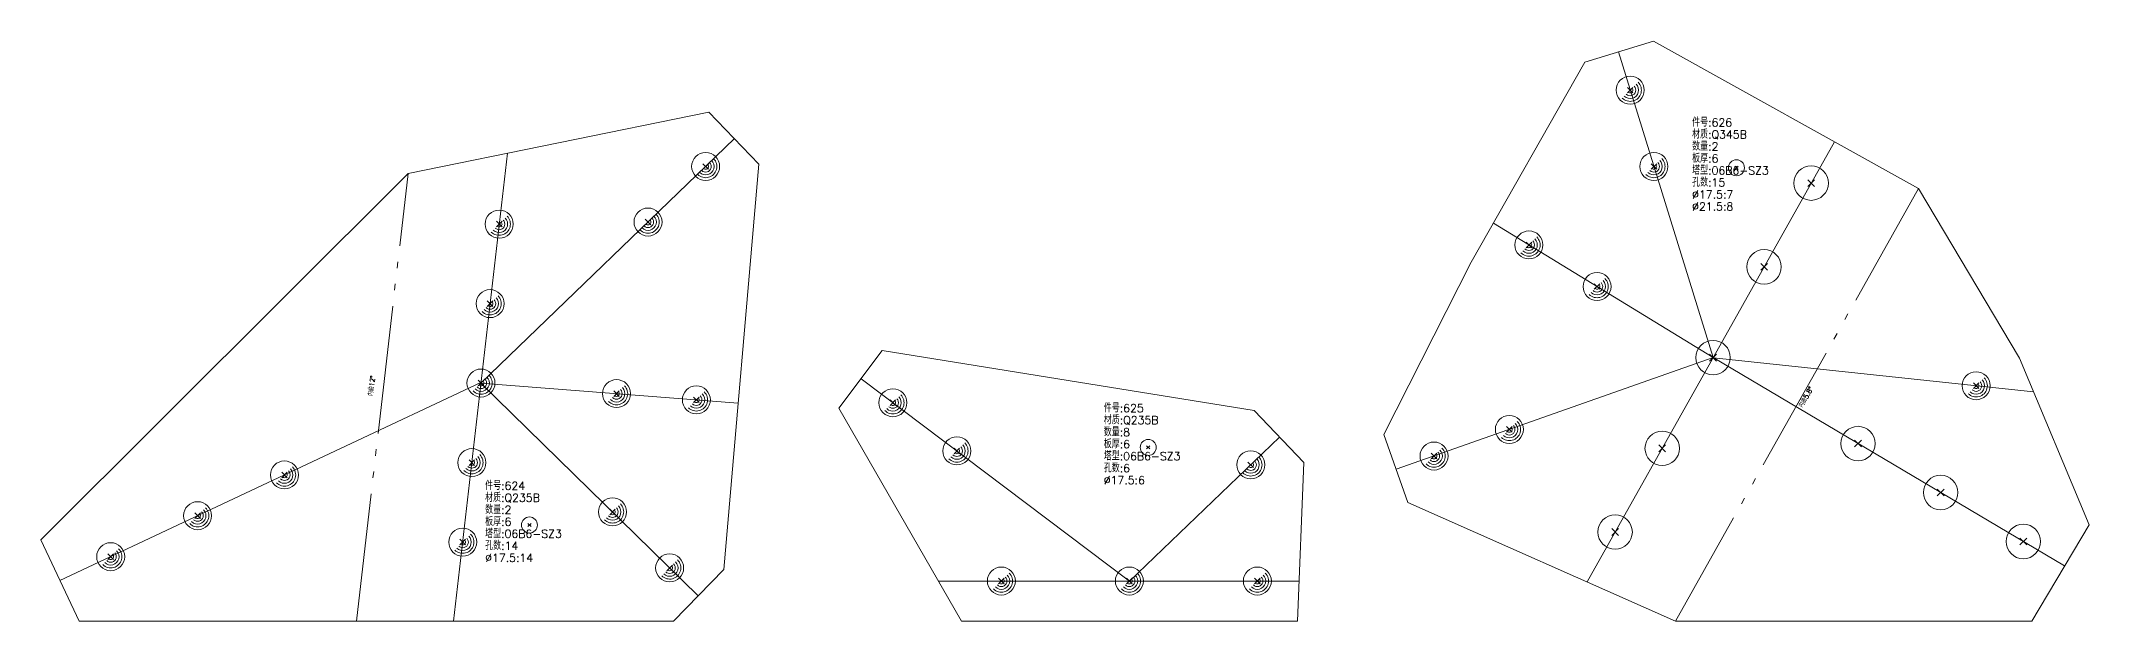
# Model space of a CAD drawing. Extents: x 0 to 24836, y -11 to 587.
# Drawn here: x 12387 to 13667, y 0 to 362 of the extents above; entities that cross this region are included whole.
import ezdxf
from ezdxf.enums import TextEntityAlignment as Align

# ---------------------------------------------------------------- set-up
doc = ezdxf.new("R2010")
doc.units = 0
doc.header["$LTSCALE"] = 20
doc.header["$MEASUREMENT"] = 0
doc.linetypes.add('制弯线', pattern=[5.9, 4, -0.5, 0.2, -0.5, 0.2, -0.5])
for name, color, linetype, lineweight in [('1', 7, 'CONTINUOUS', 25), ('2', 7, 'CONTINUOUS', 25), ('5', 7, 'CONTINUOUS', 25)]:
    doc.layers.add(name, color=color, linetype=linetype, lineweight=lineweight)
doc.styles.get("Standard").update_dxf_attribs({"font": 'simplex', "width": 0.7, "bigfont": 'gbhzfs.shx'})

# ---------------------------------------------------------------- blocks, each defined once
blk = doc.blocks.new('板孔17.5')
at = {"layer": '5', "color": 7, "linetype": 'Continuous', "lineweight": 13}
for p, q in [((-0.2, -0.2), (0.2, 0.2)), ((-0.2, 0.2), (0.2, -0.2))]:
    blk.add_line(p, q, dxfattribs=at)
blk.add_circle((0, 0), 1, dxfattribs=at)
for radius in [0.8, 0.6, 0.4, 0.2]:
    blk.add_arc((0, 0), radius, 225, 45, dxfattribs=at)
blk = doc.blocks.new('板孔21.5')
at = {"layer": '5', "color": 7, "linetype": 'Continuous', "lineweight": 13}
for p, q in [((-0.2, -0.2), (0.2, 0.2)), ((-0.2, 0.2), (0.2, -0.2))]:
    blk.add_line(p, q, dxfattribs=at)
blk.add_circle((0, 0), 1, dxfattribs=at)

msp = doc.modelspace()

# ---------------------------------------------------------------- linework, layer by layer
at = {"layer": '1', "color": 7, "linetype": 'Continuous', "lineweight": 18}
for p, q in [((13395.2, 362.4), (13352.2, 349.1)), ((13560.8, 270.3), (13395.2, 362.4)), ((13352.2, 349.1), (13281.3, 224.2)), ((12804.8, 317.9), (12616.8, 279.7)), ((12836, 285.5), (12804.8, 317.9)), ((12814.2, 32.2), (12836, 285.5)), ((12616.8, 279.7), (12387.4, 50.7)), ((13623.8, 164.2), (13560.8, 270.3)), ((13281.3, 224.2), (13226.7, 116.5)), ((12913.1, 169), (12886, 133.1)), ((13145.6, 131.5), (12913.1, 169)), ((13667.4, 60.2), (13623.8, 164.2)), ((12886, 133.1), (12962.6, 0)), ((13176.7, 99), (13145.6, 131.5)), ((13226.7, 116.5), (13241.7, 74.1)), ((13172.6, 0), (13176.7, 99)), ((13241.7, 74.1), (13408.9, 0)), ((13631.7, 0), (13667.4, 60.2)), ((12387.4, 50.7), (12411.2, 0)), ((12782.7, 0), (12814.2, 32.2)), ((12411.2, 0), (12782.7, 0)), ((12962.6, 0), (13172.6, 0)), ((13408.9, 0), (13631.7, 0))]:
    msp.add_line(p, q, dxfattribs=at)
at = {"layer": '2', "color": 9, "linetype": 'Continuous', "lineweight": 13}
for p, q in [((13432.4, 164.6), (13373.2, 355.6)), ((12662.4, 148.7), (12820.8, 301.4)), ((13508.3, 299.5), (13353.7, 24.5)), ((12678.9, 292.4), (12645.3, 0)), ((13432.4, 164.6), (13295.2, 248.6)), ((13432.4, 164.6), (13234.4, 94.8)), ((13432.4, 164.6), (13652.1, 34.4)), ((13432.7, 164.4), (13632.6, 143.2)), ((12662.4, 149), (12399.3, 25.3)), ((12662.4, 148.7), (12798.1, 15.7)), ((12662.4, 148.7), (12823.2, 136.2)), ((13067.6, 25), (12899.9, 151.4)), ((13067.6, 25), (13161.5, 114.9)), ((12948.2, 25), (13173.6, 25))]:
    msp.add_line(p, q, dxfattribs=at)
at = {"layer": '2', "color": 7, "linetype": 'Continuous', "lineweight": 13}
for p, q in [((13448, 284.2), (13446, 282.2)), ((13446, 284.2), (13448, 282.2)), ((13080.4, 109.5), (13078.4, 107.5)), ((13078.4, 109.5), (13080.4, 107.5)), ((12693.7, 61), (12691.7, 59)), ((12691.7, 61), (12693.7, 59))]:
    msp.add_line(p, q, dxfattribs=at)
at = {"layer": '2', "color": 190, "linetype": '制弯线', "lineweight": 13}
for p, q in [((12584.6, 0), (12616.8, 279.7)), ((13560.8, 270.3), (13408.9, 0))]:
    msp.add_line(p, q, dxfattribs=at)
at = {"layer": '2', "color": 7, "linetype": 'Continuous', "lineweight": 13}
for centre in [(13447, 283.2), (13079.4, 108.5), (12692.7, 60)]:
    msp.add_circle(centre, 5, dxfattribs=at)

# ---------------------------------------------------------------- block references
at = {"layer": '1', "color": 7, "linetype": 'Continuous', "lineweight": 13}
for name, p, xscale, yscale, zscale in [('板孔17.5', (13380.6, 331.7), 8.75, 8.75, 8.75), ('板孔17.5', (12802.8, 284), 8.75, 8.75, 8.75), ('板孔17.5', (13395.4, 284), 8.75, 8.75, 8.75), ('板孔21.5', (13493.7, 273.6), 10.75, 10.75, 10.75), ('板孔17.5', (12673.8, 248), 8.75, 8.75, 8.75), ('板孔17.5', (12766.8, 249.3), 8.75, 8.75, 8.75), ('板孔17.5', (13317.3, 235), 8.75, 8.75, 8.75), ('板孔21.5', (13464.3, 221.3), 10.75, 10.75, 10.75), ('板孔17.5', (13359.9, 209), 8.75, 8.75, 8.75), ('板孔17.5', (12668.1, 198.3), 8.75, 8.75, 8.75), ('板孔21.5', (13432.4, 164.6), 10.75, 10.75, 10.75), ('板孔17.5', (12662.4, 148.7), 8.75, 8.75, 8.75), ('板孔17.5', (13596.8, 147), 8.75, 8.75, 8.75), ('板孔17.5', (12747.1, 142.1), 8.75, 8.75, 8.75), ('板孔17.5', (12797, 138.2), 8.75, 8.75, 8.75), ('板孔17.5', (12919.8, 136.4), 8.75, 8.75, 8.75), ('板孔17.5', (13305.1, 119.7), 8.75, 8.75, 8.75), ('板孔21.5', (13400.6, 107.9), 10.75, 10.75, 10.75), ('板孔21.5', (13523, 110.9), 10.75, 10.75, 10.75), ('板孔17.5', (12656.7, 99), 8.75, 8.75, 8.75), ('板孔17.5', (12959.8, 106.3), 8.75, 8.75, 8.75), ('板孔17.5', (13143.5, 97.6), 8.75, 8.75, 8.75), ('板孔17.5', (13258, 103.1), 8.75, 8.75, 8.75), ('板孔17.5', (12539.6, 91.3), 8.75, 8.75, 8.75), ('板孔21.5', (13574.6, 80.3), 10.75, 10.75, 10.75), ('板孔17.5', (12744.6, 68.2), 8.75, 8.75, 8.75), ('板孔17.5', (12485.3, 65.8), 8.75, 8.75, 8.75), ('板孔21.5', (13371.2, 55.6), 10.75, 10.75, 10.75), ('板孔17.5', (12651, 49.3), 8.75, 8.75, 8.75), ('板孔21.5', (13626.3, 49.7), 10.75, 10.75, 10.75), ('板孔17.5', (12431, 40.2), 8.75, 8.75, 8.75), ('板孔17.5', (12780.3, 33.2), 8.75, 8.75, 8.75), ('板孔17.5', (12987.6, 25), 8.75, 8.75, 8.75), ('板孔17.5', (13067.6, 25), 8.75, 8.75, 8.75), ('板孔17.5', (13147.6, 25), 8.75, 8.75, 8.75)]:
    msp.add_blockref(name, p, dxfattribs=dict(at, xscale=xscale, yscale=yscale, zscale=zscale))

# ---------------------------------------------------------------- texts
at = {"layer": '2', "color": 7, "linetype": 'Continuous', "lineweight": 13}
for s, p in [('件号:626', (13419.3, 307.5)), ('材质:Q345B', (13419.3, 300)), ('数量:2', (13419.3, 292.5)), ('板厚:6', (13419.3, 285)), ('塔型:06B6-SZ3', (13419.3, 277.5)), ('孔数:15', (13419.3, 270)), ('%%c17.5:7', (13419.3, 262.5)), ('%%c21.5:8', (13419.3, 255)), ('件号:625', (13051.6, 129)), ('材质:Q235B', (13051.6, 121.5)), ('数量:8', (13051.6, 114)), ('板厚:6', (13051.6, 106.5)), ('塔型:06B6-SZ3', (13051.6, 99)), ('孔数:6', (13051.6, 91.5)), ('%%c17.5:6', (13051.6, 84)), ('件号:624', (12665, 80.5)), ('材质:Q235B', (12665, 73)), ('数量:2', (12665, 65.5)), ('板厚:6', (12665, 58)), ('塔型:06B6-SZ3', (12665, 50.5)), ('孔数:14', (12665, 43)), ('%%c17.5:14', (12665, 35.5))]:
    msp.add_text(s, height=5, dxfattribs=at).set_placement(p, align=Align.BOTTOM_LEFT)
for s, rotation, p in [('内曲12%%d', 83, (12595.7, 140.4)), ('内曲5.8%%d', 61, (13489.2, 132.7))]:
    msp.add_text(s, height=3, rotation=rotation, dxfattribs=at).set_placement(p, align=Align.BOTTOM_LEFT)

doc.saveas('drawing.dxf')
